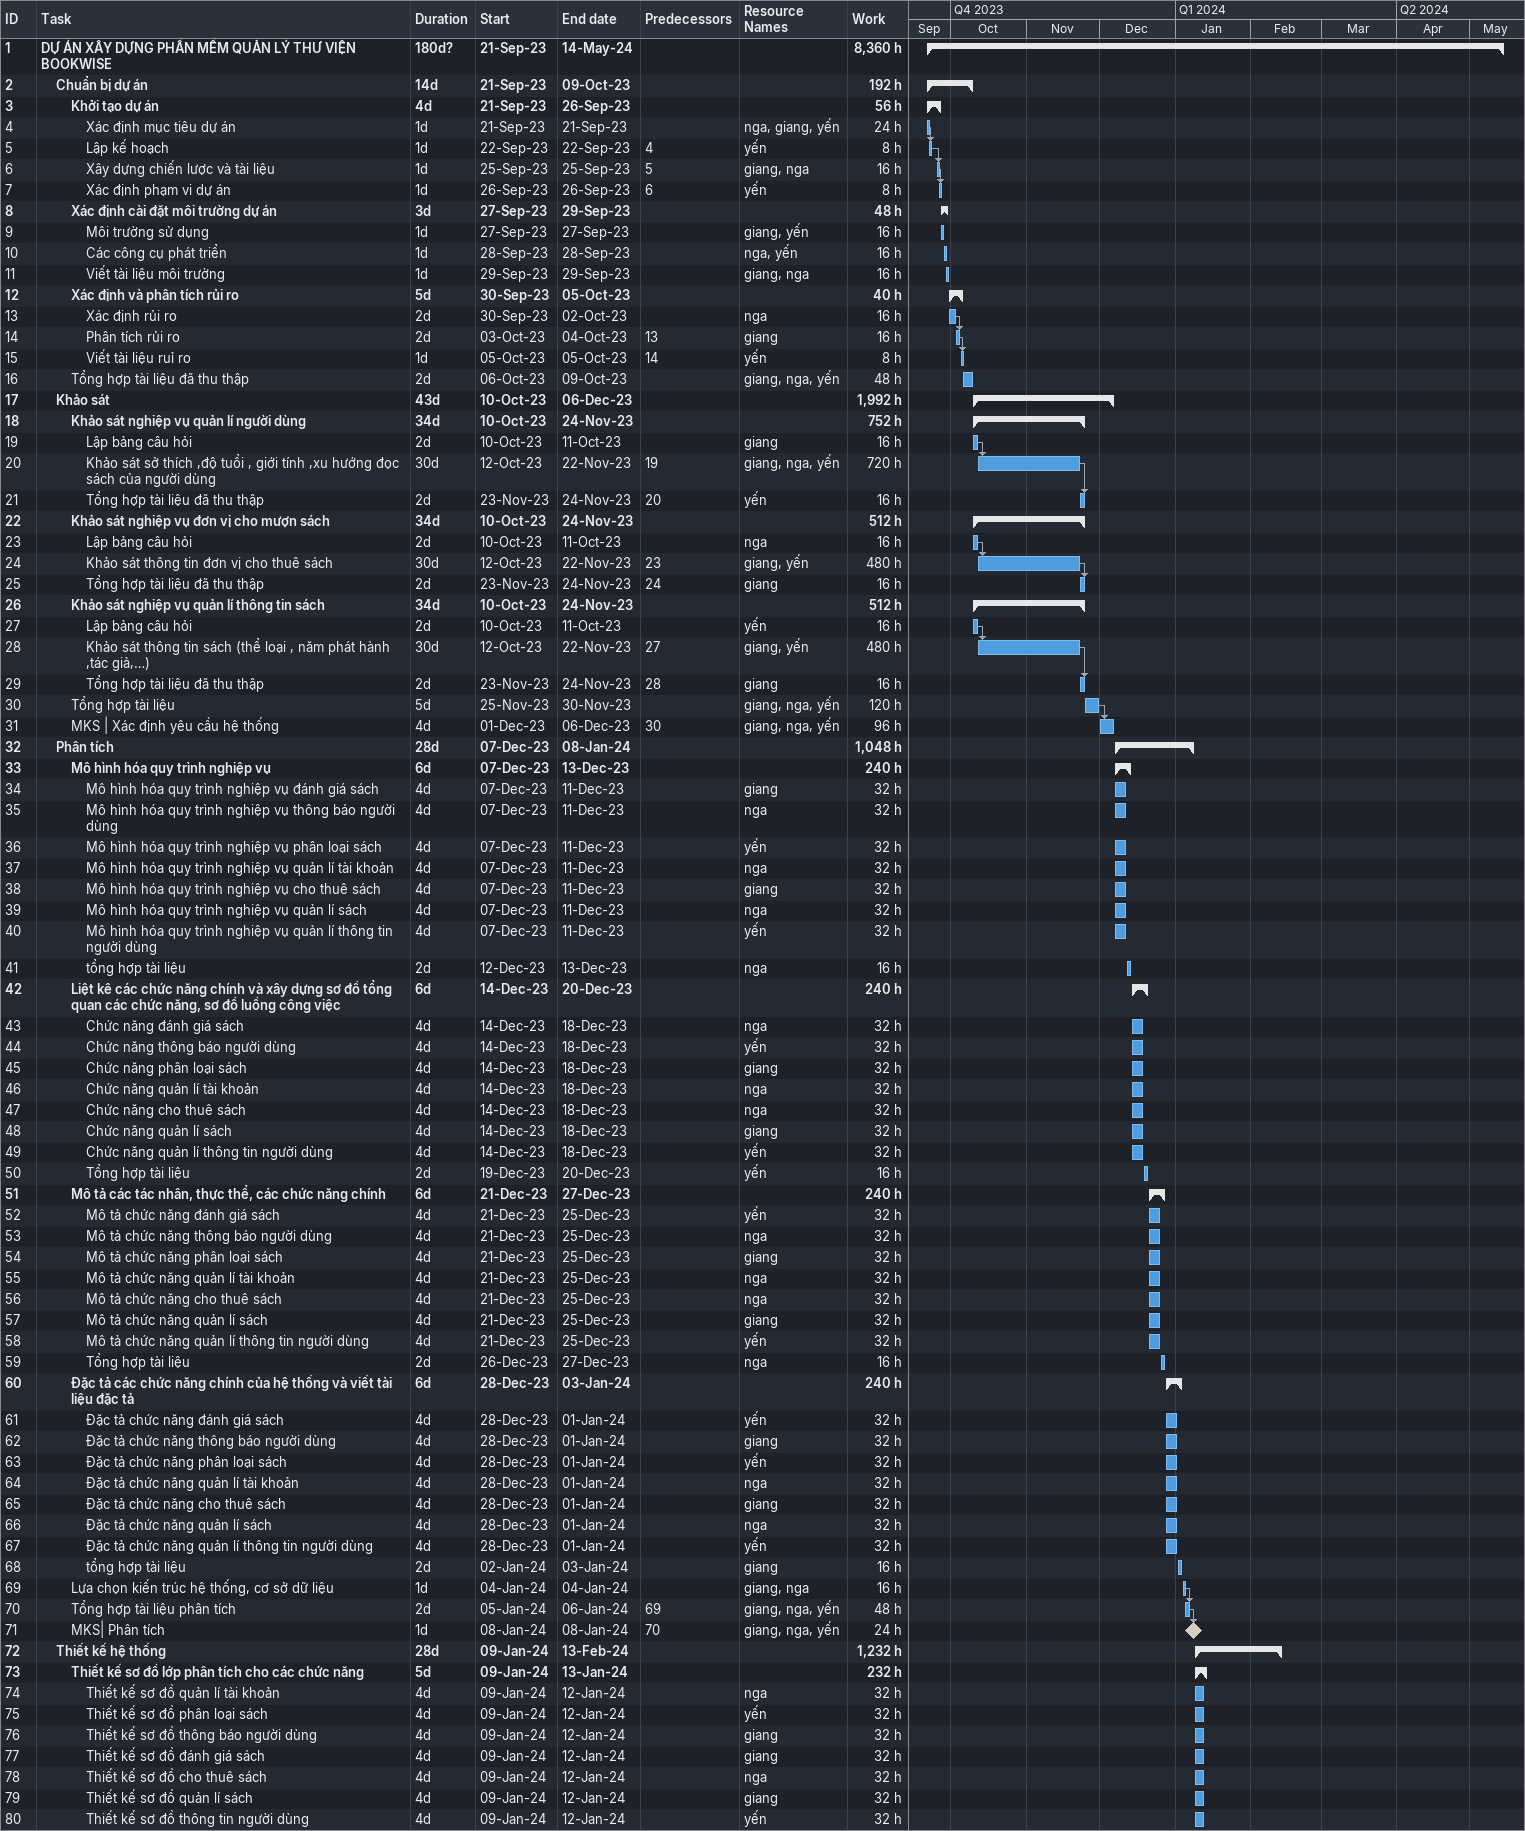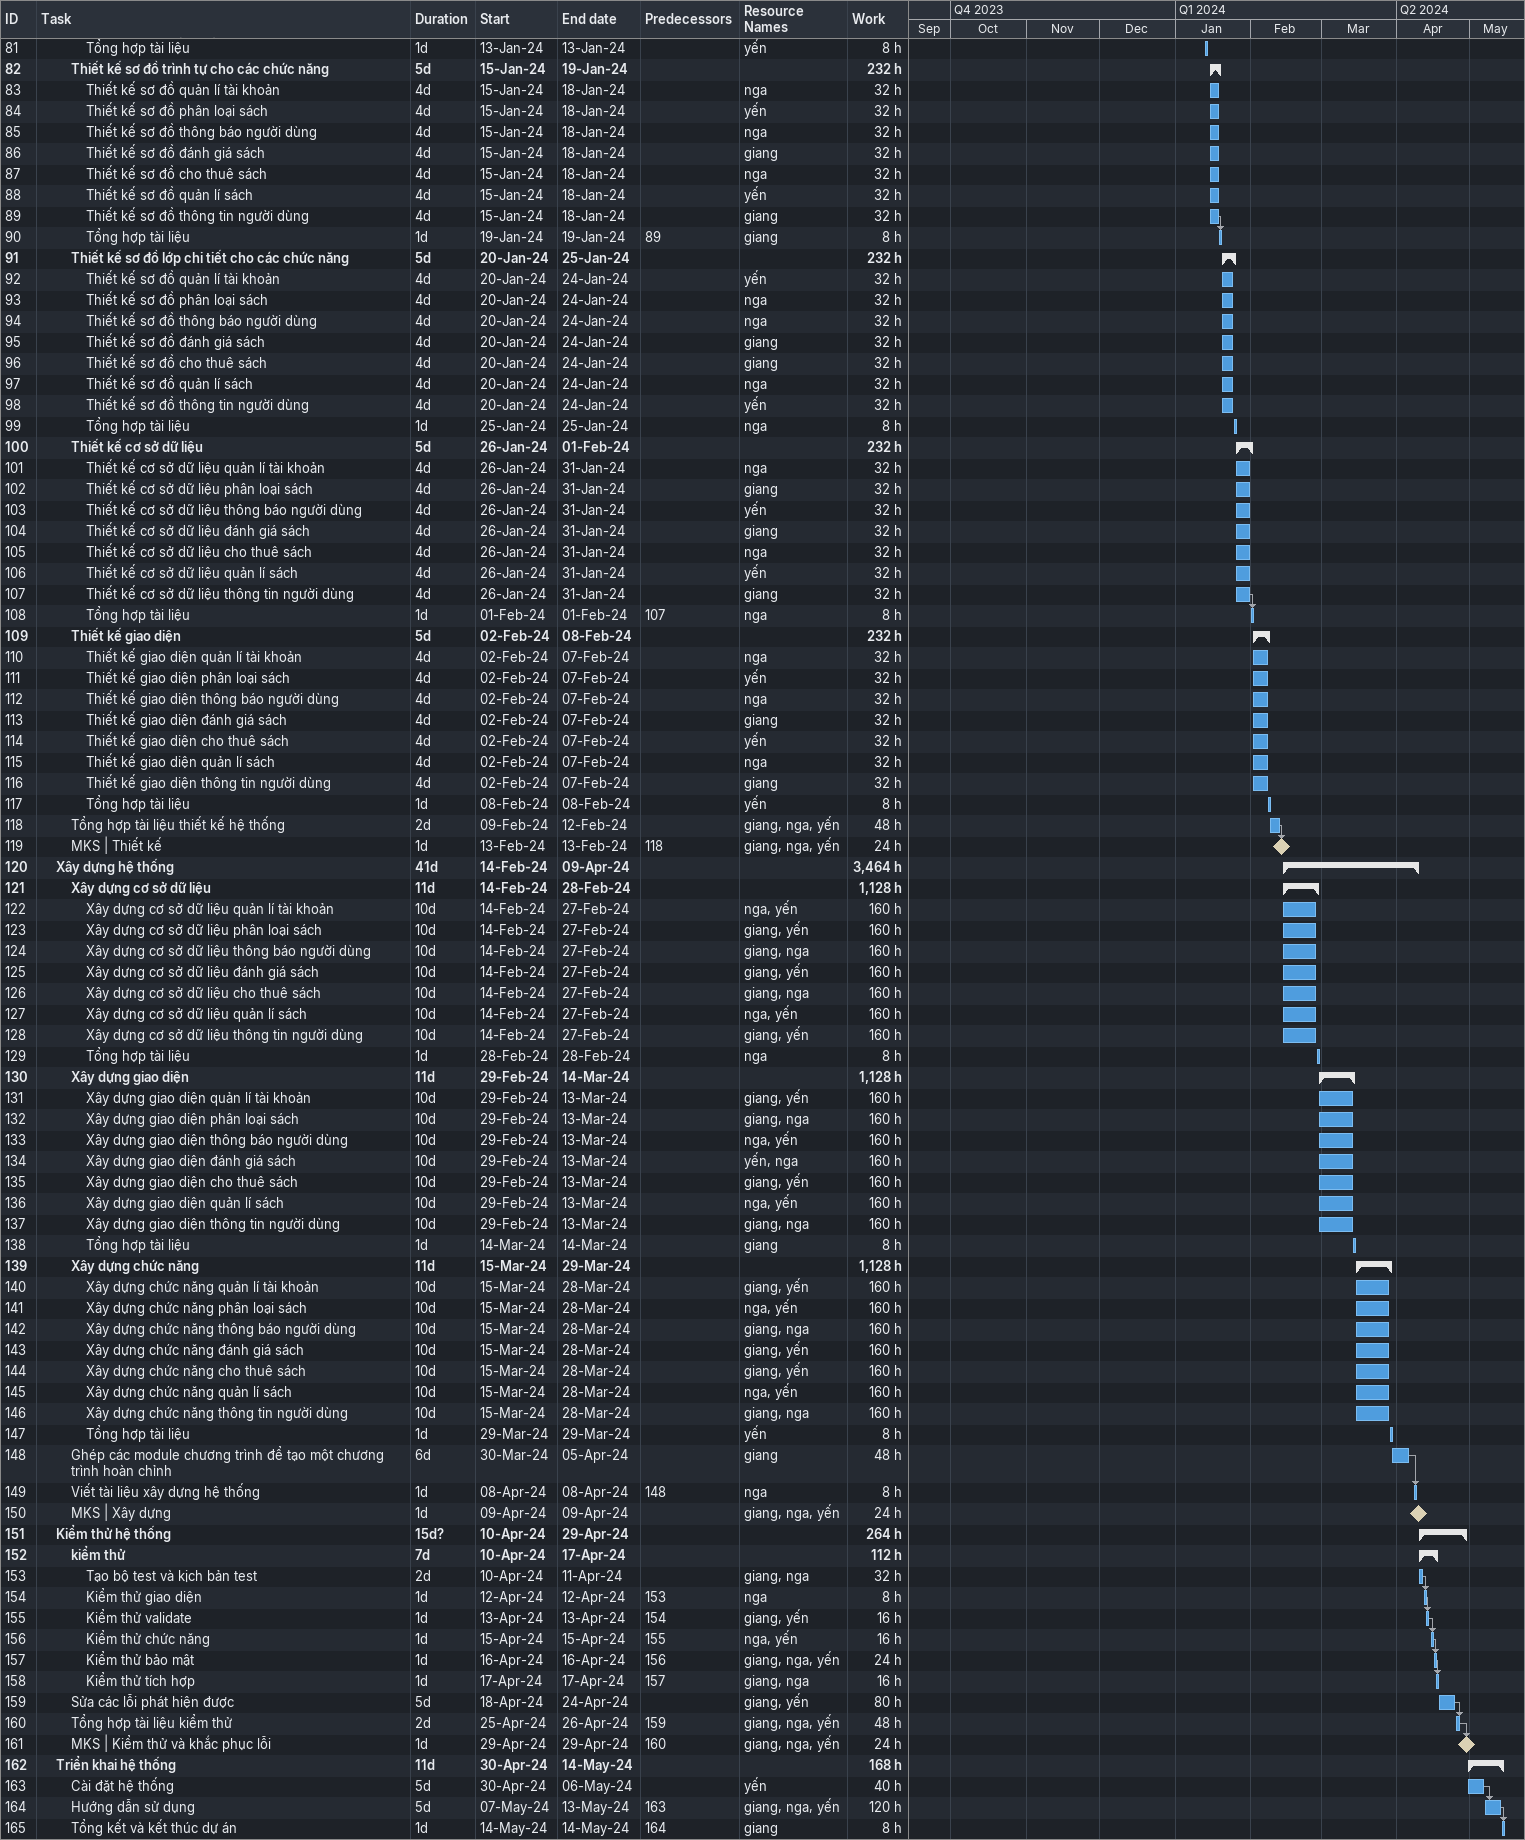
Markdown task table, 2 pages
| ID | Level | Task | Duration | Start | Finish | Predecessors | Resources | Work (h) |
|---|---|---|---|---|---|---|---|---|
| 1 | 1 | **DỰ ÁN XÂY DỰNG PHẦN MỀM QUẢN LÝ THƯ VIỆN BOOKWISE** | 180d? | 2023-09-21 | 2024-05-14 |  |  | 8360 |
| 2 | 2 | **Chuẩn bị dự án** | 14d | 2023-09-21 | 2023-10-09 |  |  | 192 |
| 3 | 3 | **Khởi tạo dự án** | 4d | 2023-09-21 | 2023-09-26 |  |  | 56 |
| 4 | 4 | Xác định mục tiêu dự án | 1d | 2023-09-21 | 2023-09-21 |  | nga, giang, yến | 24 |
| 5 | 4 | Lập kế hoạch | 1d | 2023-09-22 | 2023-09-22 | 4 | yến | 8 |
| 6 | 4 | Xây dựng chiến lược và tài liệu | 1d | 2023-09-25 | 2023-09-25 | 5 | giang, nga | 16 |
| 7 | 4 | Xác định phạm vi dự án | 1d | 2023-09-26 | 2023-09-26 | 6 | yến | 8 |
| 8 | 3 | **Xác định cài đặt môi trường dự án** | 3d | 2023-09-27 | 2023-09-29 |  |  | 48 |
| 9 | 4 | Môi trường sử dụng | 1d | 2023-09-27 | 2023-09-27 |  | giang, yến | 16 |
| 10 | 4 | Các công cụ phát triển | 1d | 2023-09-28 | 2023-09-28 |  | nga, yến | 16 |
| 11 | 4 | Viết tài liệu môi trường | 1d | 2023-09-29 | 2023-09-29 |  | giang, nga | 16 |
| 12 | 3 | **Xác định và phân tích rủi ro** | 5d | 2023-09-30 | 2023-10-05 |  |  | 40 |
| 13 | 4 | Xác định rủi ro | 2d | 2023-09-30 | 2023-10-02 |  | nga | 16 |
| 14 | 4 | Phân tích rủi ro | 2d | 2023-10-03 | 2023-10-04 | 13 | giang | 16 |
| 15 | 4 | Viết tài liệu ruỉ ro | 1d | 2023-10-05 | 2023-10-05 | 14 | yến | 8 |
| 16 | 3 | Tổng hợp tài liệu đã thu thập | 2d | 2023-10-06 | 2023-10-09 |  | giang, nga, yến | 48 |
| 17 | 2 | **Khảo sát** | 43d | 2023-10-10 | 2023-12-06 |  |  | 1992 |
| 18 | 3 | **Khảo sát nghiệp vụ quản lí người dùng** | 34d | 2023-10-10 | 2023-11-24 |  |  | 752 |
| 19 | 4 | Lập bảng câu hỏi | 2d | 2023-10-10 | 2023-10-11 |  | giang | 16 |
| 20 | 4 | Khảo sát sở thích ,độ tuổi , giới tính ,xu hướng đọc sách của người dùng | 30d | 2023-10-12 | 2023-11-22 | 19 | giang, nga, yến | 720 |
| 21 | 4 | Tổng hợp tài liệu đã thu thập | 2d | 2023-11-23 | 2023-11-24 | 20 | yến | 16 |
| 22 | 3 | **Khảo sát nghiệp vụ đơn vị cho mượn sách** | 34d | 2023-10-10 | 2023-11-24 |  |  | 512 |
| 23 | 4 | Lập bảng câu hỏi | 2d | 2023-10-10 | 2023-10-11 |  | nga | 16 |
| 24 | 4 | Khảo sát thông tin đơn vị cho thuê sách | 30d | 2023-10-12 | 2023-11-22 | 23 | giang, yến | 480 |
| 25 | 4 | Tổng hợp tài liệu đã thu thập | 2d | 2023-11-23 | 2023-11-24 | 24 | giang | 16 |
| 26 | 3 | **Khảo sát nghiệp vụ quản lí thông tin sách** | 34d | 2023-10-10 | 2023-11-24 |  |  | 512 |
| 27 | 4 | Lập bảng câu hỏi | 2d | 2023-10-10 | 2023-10-11 |  | yến | 16 |
| 28 | 4 | Khảo sát thông tin sách (thể loại , năm phát hành ,tác giả,…) | 30d | 2023-10-12 | 2023-11-22 | 27 | giang, yến | 480 |
| 29 | 4 | Tổng hợp tài liệu đã thu thập | 2d | 2023-11-23 | 2023-11-24 | 28 | giang | 16 |
| 30 | 3 | Tổng hợp tài liệu | 5d | 2023-11-25 | 2023-11-30 |  | giang, nga, yến | 120 |
| 31 | 3 | MKS \| Xác định yêu cầu hệ thống | 4d | 2023-12-01 | 2023-12-06 | 30 | giang, nga, yến | 96 |
| 32 | 2 | **Phân tích** | 28d | 2023-12-07 | 2024-01-08 |  |  | 1048 |
| 33 | 3 | **Mô hình hóa quy trình nghiệp vụ** | 6d | 2023-12-07 | 2023-12-13 |  |  | 240 |
| 34 | 4 | Mô hình hóa quy trình nghiệp vụ đánh giá sách | 4d | 2023-12-07 | 2023-12-11 |  | giang | 32 |
| 35 | 4 | Mô hình hóa quy trình nghiệp vụ thông báo người dùng | 4d | 2023-12-07 | 2023-12-11 |  | nga | 32 |
| 36 | 4 | Mô hình hóa quy trình nghiệp vụ phân loại sách | 4d | 2023-12-07 | 2023-12-11 |  | yến | 32 |
| 37 | 4 | Mô hình hóa quy trình nghiệp vụ quản lí tài khoản | 4d | 2023-12-07 | 2023-12-11 |  | nga | 32 |
| 38 | 4 | Mô hình hóa quy trình nghiệp vụ cho thuê sách | 4d | 2023-12-07 | 2023-12-11 |  | giang | 32 |
| 39 | 4 | Mô hình hóa quy trình nghiệp vụ quản lí sách | 4d | 2023-12-07 | 2023-12-11 |  | nga | 32 |
| 40 | 4 | Mô hình hóa quy trình nghiệp vụ quản lí thông tin người dùng | 4d | 2023-12-07 | 2023-12-11 |  | yến | 32 |
| 41 | 4 | tổng hợp tài liệu | 2d | 2023-12-12 | 2023-12-13 |  | nga | 16 |
| 42 | 3 | **Liệt kê các chức năng chính và xây dựng sơ đồ tổng quan các chức năng, sơ đồ luồng công việc** | 6d | 2023-12-14 | 2023-12-20 |  |  | 240 |
| 43 | 4 | Chức năng đánh giá sách | 4d | 2023-12-14 | 2023-12-18 |  | nga | 32 |
| 44 | 4 | Chức năng thông báo người dùng | 4d | 2023-12-14 | 2023-12-18 |  | yến | 32 |
| 45 | 4 | Chức năng phân loại sách | 4d | 2023-12-14 | 2023-12-18 |  | giang | 32 |
| 46 | 4 | Chức năng quản lí tài khoản | 4d | 2023-12-14 | 2023-12-18 |  | nga | 32 |
| 47 | 4 | Chức năng cho thuê sách | 4d | 2023-12-14 | 2023-12-18 |  | nga | 32 |
| 48 | 4 | Chức năng quản lí sách | 4d | 2023-12-14 | 2023-12-18 |  | giang | 32 |
| 49 | 4 | Chức năng quản lí thông tin người dùng | 4d | 2023-12-14 | 2023-12-18 |  | yến | 32 |
| 50 | 4 | Tổng hợp tài liệu | 2d | 2023-12-19 | 2023-12-20 |  | yến | 16 |
| 51 | 3 | **Mô tả các tác nhân, thực thể, các chức năng chính** | 6d | 2023-12-21 | 2023-12-27 |  |  | 240 |
| 52 | 4 | Mô tả chức năng đánh giá sách | 4d | 2023-12-21 | 2023-12-25 |  | yến | 32 |
| 53 | 4 | Mô tả chức năng thông báo người dùng | 4d | 2023-12-21 | 2023-12-25 |  | nga | 32 |
| 54 | 4 | Mô tả chức năng phân loại sách | 4d | 2023-12-21 | 2023-12-25 |  | giang | 32 |
| 55 | 4 | Mô tả chức năng quản lí tài khoản | 4d | 2023-12-21 | 2023-12-25 |  | nga | 32 |
| 56 | 4 | Mô tả chức năng cho thuê sách | 4d | 2023-12-21 | 2023-12-25 |  | nga | 32 |
| 57 | 4 | Mô tả chức năng quản lí sách | 4d | 2023-12-21 | 2023-12-25 |  | giang | 32 |
| 58 | 4 | Mô tả chức năng quản lí thông tin người dùng | 4d | 2023-12-21 | 2023-12-25 |  | yến | 32 |
| 59 | 4 | Tổng hợp tài liệu | 2d | 2023-12-26 | 2023-12-27 |  | nga | 16 |
| 60 | 3 | **Đặc tả các chức năng chính của hệ thống và viết tài liệu đặc tả** | 6d | 2023-12-28 | 2024-01-03 |  |  | 240 |
| 61 | 4 | Đặc tả chức năng đánh giá sách | 4d | 2023-12-28 | 2024-01-01 |  | yến | 32 |
| 62 | 4 | Đặc tả chức năng thông báo người dùng | 4d | 2023-12-28 | 2024-01-01 |  | giang | 32 |
| 63 | 4 | Đặc tả chức năng phân loại sách | 4d | 2023-12-28 | 2024-01-01 |  | yến | 32 |
| 64 | 4 | Đặc tả chức năng quản lí tài khoản | 4d | 2023-12-28 | 2024-01-01 |  | nga | 32 |
| 65 | 4 | Đặc tả chức năng cho thuê sách | 4d | 2023-12-28 | 2024-01-01 |  | giang | 32 |
| 66 | 4 | Đặc tả chức năng quản lí sách | 4d | 2023-12-28 | 2024-01-01 |  | nga | 32 |
| 67 | 4 | Đặc tả chức năng quản lí thông tin người dùng | 4d | 2023-12-28 | 2024-01-01 |  | yến | 32 |
| 68 | 4 | tổng hợp tài liệu | 2d | 2024-01-02 | 2024-01-03 |  | giang | 16 |
| 69 | 3 | Lựa chọn kiến trúc hệ thống, cơ sở dữ liệu | 1d | 2024-01-04 | 2024-01-04 |  | giang, nga | 16 |
| 70 | 3 | Tổng hợp tài liệu phân tích | 2d | 2024-01-05 | 2024-01-06 | 69 | giang, nga, yến | 48 |
| 71 | 3 | MKS\| Phân tích | 1d | 2024-01-08 | 2024-01-08 | 70 | giang, nga, yến | 24 |
| 72 | 2 | **Thiết kế hệ thống** | 28d | 2024-01-09 | 2024-02-13 |  |  | 1232 |
| 73 | 3 | **Thiết kế sơ đồ lớp phân tích cho các chức năng** | 5d | 2024-01-09 | 2024-01-13 |  |  | 232 |
| 74 | 4 | Thiết kế sơ đồ quản lí tài khoản | 4d | 2024-01-09 | 2024-01-12 |  | nga | 32 |
| 75 | 4 | Thiết kế sơ đồ phân loại sách | 4d | 2024-01-09 | 2024-01-12 |  | yến | 32 |
| 76 | 4 | Thiết kế sơ đồ thông báo người dùng | 4d | 2024-01-09 | 2024-01-12 |  | giang | 32 |
| 77 | 4 | Thiết kế sơ đồ đánh giá sách | 4d | 2024-01-09 | 2024-01-12 |  | giang | 32 |
| 78 | 4 | Thiết kế sơ đồ cho thuê sách | 4d | 2024-01-09 | 2024-01-12 |  | nga | 32 |
| 79 | 4 | Thiết kế sơ đồ quản lí sách | 4d | 2024-01-09 | 2024-01-12 |  | giang | 32 |
| 80 | 4 | Thiết kế sơ đồ thông tin người dùng | 4d | 2024-01-09 | 2024-01-12 |  | yến | 32 |
| 81 | 4 | Tổng hợp tài liệu | 1d | 2024-01-13 | 2024-01-13 |  | yến | 8 |
| 82 | 3 | **Thiết kế sơ đồ trình tự cho các chức năng** | 5d | 2024-01-15 | 2024-01-19 |  |  | 232 |
| 83 | 4 | Thiết kế sơ đồ quản lí tài khoản | 4d | 2024-01-15 | 2024-01-18 |  | nga | 32 |
| 84 | 4 | Thiết kế sơ đồ phân loại sách | 4d | 2024-01-15 | 2024-01-18 |  | yến | 32 |
| 85 | 4 | Thiết kế sơ đồ thông báo người dùng | 4d | 2024-01-15 | 2024-01-18 |  | nga | 32 |
| 86 | 4 | Thiết kế sơ đồ đánh giá sách | 4d | 2024-01-15 | 2024-01-18 |  | giang | 32 |
| 87 | 4 | Thiết kế sơ đồ cho thuê sách | 4d | 2024-01-15 | 2024-01-18 |  | nga | 32 |
| 88 | 4 | Thiết kế sơ đồ quản lí sách | 4d | 2024-01-15 | 2024-01-18 |  | yến | 32 |
| 89 | 4 | Thiết kế sơ đồ thông tin người dùng | 4d | 2024-01-15 | 2024-01-18 |  | giang | 32 |
| 90 | 4 | Tổng hợp tài liệu | 1d | 2024-01-19 | 2024-01-19 | 89 | giang | 8 |
| 91 | 3 | **Thiết kế sơ đồ lớp chi tiết cho các chức năng** | 5d | 2024-01-20 | 2024-01-25 |  |  | 232 |
| 92 | 4 | Thiết kế sơ đồ quản lí tài khoản | 4d | 2024-01-20 | 2024-01-24 |  | yến | 32 |
| 93 | 4 | Thiết kế sơ đồ phân loại sách | 4d | 2024-01-20 | 2024-01-24 |  | nga | 32 |
| 94 | 4 | Thiết kế sơ đồ thông báo người dùng | 4d | 2024-01-20 | 2024-01-24 |  | nga | 32 |
| 95 | 4 | Thiết kế sơ đồ đánh giá sách | 4d | 2024-01-20 | 2024-01-24 |  | giang | 32 |
| 96 | 4 | Thiết kế sơ đồ cho thuê sách | 4d | 2024-01-20 | 2024-01-24 |  | giang | 32 |
| 97 | 4 | Thiết kế sơ đồ quản lí sách | 4d | 2024-01-20 | 2024-01-24 |  | nga | 32 |
| 98 | 4 | Thiết kế sơ đồ thông tin người dùng | 4d | 2024-01-20 | 2024-01-24 |  | yến | 32 |
| 99 | 4 | Tổng hợp tài liệu | 1d | 2024-01-25 | 2024-01-25 |  | nga | 8 |
| 100 | 3 | **Thiết kế cơ sở dữ liệu** | 5d | 2024-01-26 | 2024-02-01 |  |  | 232 |
| 101 | 4 | Thiết kế cơ sở dữ liệu quản lí tài khoản | 4d | 2024-01-26 | 2024-01-31 |  | nga | 32 |
| 102 | 4 | Thiết kế cơ sở dữ liệu phân loại sách | 4d | 2024-01-26 | 2024-01-31 |  | giang | 32 |
| 103 | 4 | Thiết kế cơ sở dữ liệu thông báo người dùng | 4d | 2024-01-26 | 2024-01-31 |  | yến | 32 |
| 104 | 4 | Thiết kế cơ sở dữ liệu đánh giá sách | 4d | 2024-01-26 | 2024-01-31 |  | giang | 32 |
| 105 | 4 | Thiết kế cơ sở dữ liệu cho thuê sách | 4d | 2024-01-26 | 2024-01-31 |  | nga | 32 |
| 106 | 4 | Thiết kế cơ sở dữ liệu quản lí sách | 4d | 2024-01-26 | 2024-01-31 |  | yến | 32 |
| 107 | 4 | Thiết kế cơ sở dữ liệu thông tin người dùng | 4d | 2024-01-26 | 2024-01-31 |  | giang | 32 |
| 108 | 4 | Tổng hợp tài liệu | 1d | 2024-02-01 | 2024-02-01 | 107 | nga | 8 |
| 109 | 3 | **Thiết kế giao diện** | 5d | 2024-02-02 | 2024-02-08 |  |  | 232 |
| 110 | 4 | Thiết kế giao diện quản lí tài khoản | 4d | 2024-02-02 | 2024-02-07 |  | nga | 32 |
| 111 | 4 | Thiết kế giao diện phân loại sách | 4d | 2024-02-02 | 2024-02-07 |  | yến | 32 |
| 112 | 4 | Thiết kế giao diện thông báo người dùng | 4d | 2024-02-02 | 2024-02-07 |  | nga | 32 |
| 113 | 4 | Thiết kế giao diện đánh giá sách | 4d | 2024-02-02 | 2024-02-07 |  | giang | 32 |
| 114 | 4 | Thiết kế giao diện cho thuê sách | 4d | 2024-02-02 | 2024-02-07 |  | yến | 32 |
| 115 | 4 | Thiết kế giao diện quản lí sách | 4d | 2024-02-02 | 2024-02-07 |  | nga | 32 |
| 116 | 4 | Thiết kế giao diện thông tin người dùng | 4d | 2024-02-02 | 2024-02-07 |  | giang | 32 |
| 117 | 4 | Tổng hợp tài liệu | 1d | 2024-02-08 | 2024-02-08 |  | yến | 8 |
| 118 | 3 | Tổng hợp tài liệu thiết kế hệ thống | 2d | 2024-02-09 | 2024-02-12 |  | giang, nga, yến | 48 |
| 119 | 3 | MKS \| Thiết kế | 1d | 2024-02-13 | 2024-02-13 | 118 | giang, nga, yến | 24 |
| 120 | 2 | **Xây dựng hệ thống** | 41d | 2024-02-14 | 2024-04-09 |  |  | 3464 |
| 121 | 3 | **Xây dựng cơ sở dữ liệu** | 11d | 2024-02-14 | 2024-02-28 |  |  | 1128 |
| 122 | 4 | Xây dựng cơ sở dữ liệu quản lí tài khoản | 10d | 2024-02-14 | 2024-02-27 |  | nga, yến | 160 |
| 123 | 4 | Xây dựng cơ sở dữ liệu phân loại sách | 10d | 2024-02-14 | 2024-02-27 |  | giang, yến | 160 |
| 124 | 4 | Xây dựng cơ sở dữ liệu thông báo người dùng | 10d | 2024-02-14 | 2024-02-27 |  | giang, nga | 160 |
| 125 | 4 | Xây dựng cơ sở dữ liệu đánh giá sách | 10d | 2024-02-14 | 2024-02-27 |  | giang, yến | 160 |
| 126 | 4 | Xây dựng cơ sở dữ liệu cho thuê sách | 10d | 2024-02-14 | 2024-02-27 |  | giang, nga | 160 |
| 127 | 4 | Xây dựng cơ sở dữ liệu quản lí sách | 10d | 2024-02-14 | 2024-02-27 |  | nga, yến | 160 |
| 128 | 4 | Xây dựng cơ sở dữ liệu thông tin người dùng | 10d | 2024-02-14 | 2024-02-27 |  | giang, yến | 160 |
| 129 | 4 | Tổng hợp tài liệu | 1d | 2024-02-28 | 2024-02-28 |  | nga | 8 |
| 130 | 3 | **Xây dựng giao diện** | 11d | 2024-02-29 | 2024-03-14 |  |  | 1128 |
| 131 | 4 | Xây dựng giao diện quản lí tài khoản | 10d | 2024-02-29 | 2024-03-13 |  | giang, yến | 160 |
| 132 | 4 | Xây dựng giao diện phân loại sách | 10d | 2024-02-29 | 2024-03-13 |  | giang, nga | 160 |
| 133 | 4 | Xây dựng giao diện thông báo người dùng | 10d | 2024-02-29 | 2024-03-13 |  | nga, yến | 160 |
| 134 | 4 | Xây dựng giao diện đánh giá sách | 10d | 2024-02-29 | 2024-03-13 |  | yến, nga | 160 |
| 135 | 4 | Xây dựng giao diện cho thuê sách | 10d | 2024-02-29 | 2024-03-13 |  | giang, yến | 160 |
| 136 | 4 | Xây dựng giao diện quản lí sách | 10d | 2024-02-29 | 2024-03-13 |  | nga, yến | 160 |
| 137 | 4 | Xây dựng giao diện thông tin người dùng | 10d | 2024-02-29 | 2024-03-13 |  | giang, nga | 160 |
| 138 | 4 | Tổng hợp tài liệu | 1d | 2024-03-14 | 2024-03-14 |  | giang | 8 |
| 139 | 3 | **Xây dựng chức năng** | 11d | 2024-03-15 | 2024-03-29 |  |  | 1128 |
| 140 | 4 | Xây dựng chức năng quản lí tài khoản | 10d | 2024-03-15 | 2024-03-28 |  | giang, yến | 160 |
| 141 | 4 | Xây dựng chức năng phân loại sách | 10d | 2024-03-15 | 2024-03-28 |  | nga, yến | 160 |
| 142 | 4 | Xây dựng chức năng thông báo người dùng | 10d | 2024-03-15 | 2024-03-28 |  | giang, nga | 160 |
| 143 | 4 | Xây dựng chức năng đánh giá sách | 10d | 2024-03-15 | 2024-03-28 |  | giang, yến | 160 |
| 144 | 4 | Xây dựng chức năng cho thuê sách | 10d | 2024-03-15 | 2024-03-28 |  | giang, yến | 160 |
| 145 | 4 | Xây dựng chức năng quản lí sách | 10d | 2024-03-15 | 2024-03-28 |  | nga, yến | 160 |
| 146 | 4 | Xây dựng chức năng thông tin người dùng | 10d | 2024-03-15 | 2024-03-28 |  | giang, nga | 160 |
| 147 | 4 | Tổng hợp tài liệu | 1d | 2024-03-29 | 2024-03-29 |  | yến | 8 |
| 148 | 3 | Ghép các module chương trình để tạo một chương trình hoàn chỉnh | 6d | 2024-03-30 | 2024-04-05 |  | giang | 48 |
| 149 | 3 | Viết tài liệu xây dựng hệ thống | 1d | 2024-04-08 | 2024-04-08 | 148 | nga | 8 |
| 150 | 3 | MKS \| Xây dựng | 1d | 2024-04-09 | 2024-04-09 |  | giang, nga, yến | 24 |
| 151 | 2 | **Kiểm thử hệ thống** | 15d? | 2024-04-10 | 2024-04-29 |  |  | 264 |
| 152 | 3 | **kiểm thử** | 7d | 2024-04-10 | 2024-04-17 |  |  | 112 |
| 153 | 4 | Tạo bộ test và kịch bản test | 2d | 2024-04-10 | 2024-04-11 |  | giang, nga | 32 |
| 154 | 4 | Kiểm thử giao diện | 1d | 2024-04-12 | 2024-04-12 | 153 | nga | 8 |
| 155 | 4 | Kiểm thử validate | 1d | 2024-04-13 | 2024-04-13 | 154 | giang, yến | 16 |
| 156 | 4 | Kiểm thử chức năng | 1d | 2024-04-15 | 2024-04-15 | 155 | nga, yến | 16 |
| 157 | 4 | Kiểm thử bảo mật | 1d | 2024-04-16 | 2024-04-16 | 156 | giang, nga, yến | 24 |
| 158 | 4 | Kiểm thử tích hợp | 1d | 2024-04-17 | 2024-04-17 | 157 | giang, nga | 16 |
| 159 | 3 | Sửa các lỗi phát hiện được | 5d | 2024-04-18 | 2024-04-24 |  | giang, yến | 80 |
| 160 | 3 | Tổng hợp tài liệu kiểm thử | 2d | 2024-04-25 | 2024-04-26 | 159 | giang, nga, yến | 48 |
| 161 | 3 | MKS \| Kiểm thử và khắc phục lỗi | 1d | 2024-04-29 | 2024-04-29 | 160 | giang, nga, yến | 24 |
| 162 | 2 | **Triển khai hệ thống** | 11d | 2024-04-30 | 2024-05-14 |  |  | 168 |
| 163 | 3 | Cài đặt hệ thống | 5d | 2024-04-30 | 2024-05-06 |  | yến | 40 |
| 164 | 3 | Hướng dẫn sử dụng | 5d | 2024-05-07 | 2024-05-13 | 163 | giang, nga, yến | 120 |
| 165 | 3 | Tổng kết và kết thúc dự án | 1d | 2024-05-14 | 2024-05-14 | 164 | giang | 8 |
